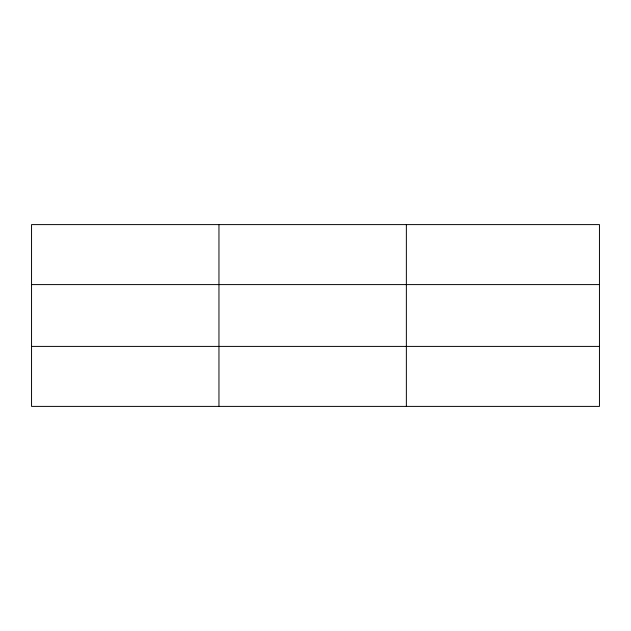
<?xml version="1.0" encoding="UTF-8"?>
<svg xmlns="http://www.w3.org/2000/svg" width="631" height="631" viewBox="0 0 631 631"><rect width="100%" height="100%" fill="white"/><g stroke="black" fill="none" stroke-linecap="round" stroke-linejoin="round"><path stroke-width="0.95" d="M218.957 406.396L218.957 224.604M406.364 406.396L406.364 224.604M599.45 284.597L599.45 224.604L31.55 224.604L31.55 406.396L599.45 406.396L599.45 284.597L31.55 284.597M31.55 346.403L599.45 346.403"/></g></svg>
